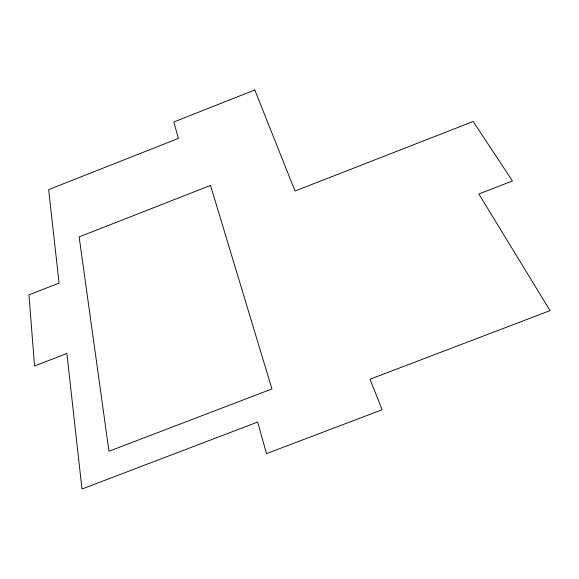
<?xml version="1.0" encoding="UTF-8"?>
<svg xmlns="http://www.w3.org/2000/svg" width="579" height="579" viewBox="0 0 579 579"><rect width="100%" height="100%" fill="white"/><g stroke="black" fill="none" stroke-linecap="round" stroke-linejoin="round"><path stroke-width="0.87" d="M254.789 89.977L173.809 121.981L178.404 138.417L48.65 189.601L59.058 283.109L28.95 294.856L34.537 365.993L66.882 353.472L81.965 489.023L257.662 422.055L266.485 453.632L382.133 409.722L369.995 379.245L550.05 310.619L478.847 193.972L512.429 180.974L473.195 121.474L295.029 191.012L254.789 89.977M210.517 185.41L79.142 236.898L108.968 451.251L271.935 388.95L210.517 185.41"/></g></svg>
